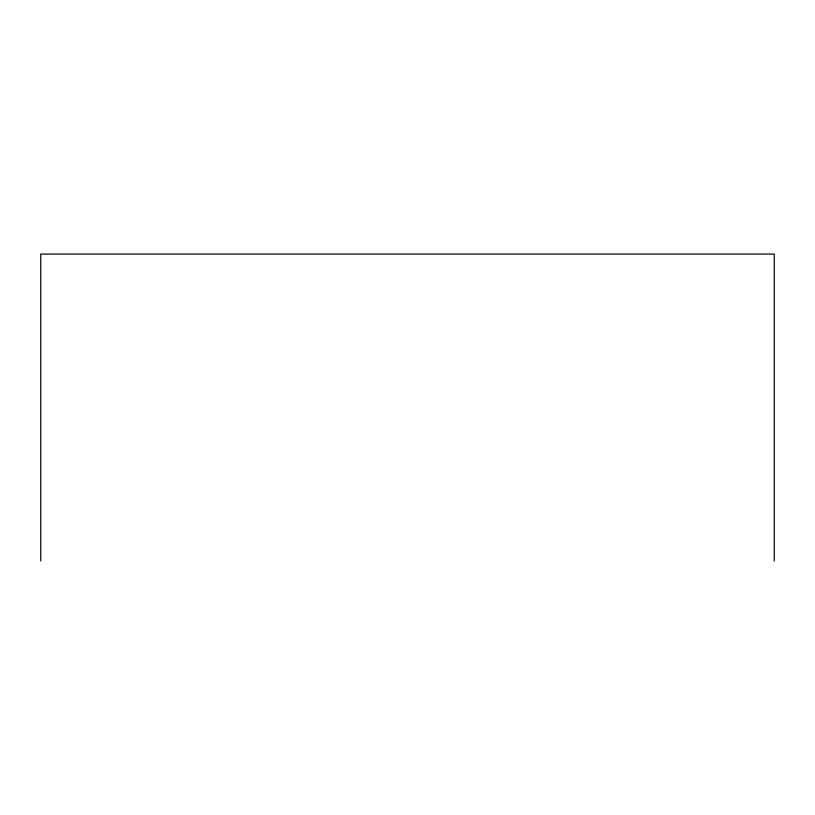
<?xml version="1.0" encoding="UTF-8"?>
<svg xmlns="http://www.w3.org/2000/svg" width="815" height="815" viewBox="0 0 815 815"><rect width="100%" height="100%" fill="white"/><g stroke="black" fill="none" stroke-linecap="round" stroke-linejoin="round"><path stroke-width="1.22" d="M774.25 560.934L774.25 254.066L40.75 254.066L40.75 560.934"/></g></svg>
